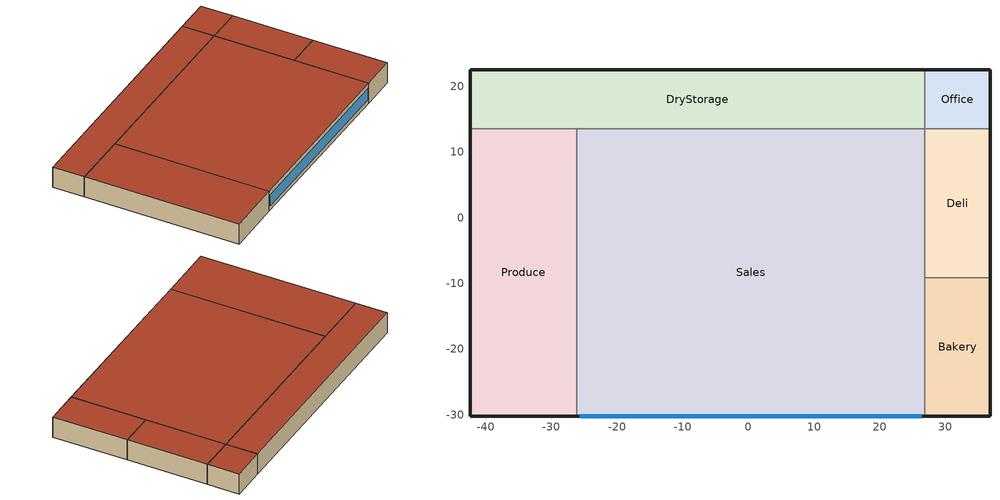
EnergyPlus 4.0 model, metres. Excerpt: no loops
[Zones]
Bakery
 floor ground (ext-slab): 36.79,-9.13 36.79,-30.24 26.89,-30.24 26.89,-9.13 z0
 wall outside (ext-walls-mass-nonres): 26.89,-30.24 36.79,-30.24 36.79,-9.13 z0:6.1
 wall to Sales (int-walls): 26.89,-9.13 26.89,-30.24 z0:6.1
 wall to Deli (int-walls): 36.79,-9.13 26.89,-9.13 z0:6.1
 roof outside (roof-IEAD-nonres): 26.89,-9.13 26.89,-30.24 36.79,-30.24 36.79,-9.13 z6.1
Sales
 floor ground (ext-slab): 26.89,13.58 26.89,-30.24 -26.17,-30.24 -26.17,13.58 z0
 wall outside (ext-walls-mass-nonres): -26.17,-30.24 26.89,-30.24 z0:6.1
 wall to Deli (int-walls): 26.89,-9.13 26.89,13.58 z0:6.1
 wall to DryStorage (int-walls): 26.89,13.58 -26.17,13.58 z0:6.1
 wall to Produce (int-walls): -26.17,13.58 -26.17,-30.24 z0:6.1
 window (window-nonres-fixed): -25.69,-30.24 26.41,-30.24 z1.37:4.73
 roof outside (roof-IEAD-nonres): -26.17,13.58 -26.17,-30.24 26.89,-30.24 26.89,13.58 z6.1
Deli
 floor ground (ext-slab): 36.79,13.58 36.79,-9.13 26.89,-9.13 26.89,13.58 z0
 wall outside (ext-walls-mass-nonres): 36.79,-9.13 36.79,13.58 z0:6.1
 wall to Office (int-walls): 36.79,13.58 26.89,13.58 z0:6.1
 roof outside (roof-IEAD-nonres): 26.89,13.58 26.89,-9.13 36.79,-9.13 36.79,13.58 z6.1
DryStorage
 floor ground (ext-slab): 26.89,22.55 26.89,13.58 -42.4,13.58 -42.4,22.55 z0
 wall outside (ext-walls-mass-nonres): 26.89,22.55 -42.4,22.55 -42.4,13.58 z0:6.1
 wall to Office (int-walls): 26.89,13.58 26.89,22.55 z0:6.1
 wall to Produce (int-walls): -42.4,13.58 -26.17,13.58 z0:6.1
 roof outside (roof-IEAD-nonres): -42.4,22.55 -42.4,13.58 26.89,13.58 26.89,22.55 z6.1
Office
 floor ground (ext-slab): 36.79,22.55 36.79,13.58 26.89,13.58 26.89,22.55 z0
 wall outside (ext-walls-mass-nonres): 36.79,13.58 36.79,22.55 26.89,22.55 z0:6.1
 roof outside (roof-IEAD-nonres): 26.89,22.55 26.89,13.58 36.79,13.58 36.79,22.55 z6.1
Produce
 floor ground (ext-slab): -26.17,13.58 -26.17,-30.24 -42.4,-30.24 -42.4,13.58 z0
 wall outside (ext-walls-mass-nonres): -42.4,13.58 -42.4,-30.24 -26.17,-30.24 z0:6.1
 roof outside (roof-IEAD-nonres): -42.4,13.58 -42.4,-30.24 -26.17,-30.24 -26.17,13.58 z6.1
[Site:Location]
USA MN-DULUTH: Latitude {deg}=46.82; Longitude {deg}=-92.17; Time Zone {hr}=-6; Elevation {m}=432
[SizingPeriod:DesignDay] Barometric Pressure {Pa}=96242; Rain {0-no,1-yes}=0; Snow on ground {0-no,1-yes}=0; Day of Month=21; Daylight Savings Time Indicator=0; Humidity Indicating Type=WetBulb
Name | Maximum Dry-Bulb Temperature {C} | Daily Temp Range {C} | Humidity Indicating Conditions at Maximum Dry-Bulb | Wind Speed {m/s} design conditions vs. traditional 6.71 m/s (15 mph) | Wind Direction {Degrees; N=0, S=180} | Clearness {0.0 to 1.1} | Month | Day Type | Wind Speed {m/s} design conditions vs. traditional 3.35 m/s (7mph)
DULUTH Ann Htg 99.6% Condns DB | -29 | 0 | -29 | 4.3 | 310 | 0 | 1 | WinterDesignDay
DULUTH Ann Clg .4% Condns WB=>MDB | 27.2 | 10.9 | 22.3 |  | 230 | 1 | 7 | SummerDesignDay | 5.2
[Site:GroundTemperature:BuildingSurface]
19.18, 19.14, 19.229, 19.325, 19.396, 19.767, 20.94, 20.468, 19.761, 19.556, 19.433, 19.279
[Site:WaterMainsTemperature]
Calculation Method=CORRELATION; Annual Average Outdoor Air Temperature {C}=3.12; Maximum Difference In Monthly Average Outdoor Air Temperatures {deltaC}=31.7
[Building]
Benchmark Supermarket Pre-1980 V1.2_4.0: North Axis=0; Terrain=City; Loads Convergence Tolerance Value=0.04; Temperature Convergence Tolerance Value=0.2; Solar Distribution=FullInteriorAndExterior; Maximum Number of Warmup Days=25
[Construction]
ext-walls-mass-nonres: 1IN Stucco, 8IN Concrete HW, Mass NonRes Wall Insulation, 1/2IN Gypsum
roof-IEAD-nonres: Roof Membrane, IEAD NonRes Roof Insulation, Metal Decking
ext-slab: HW CONCRETE
int-walls: 1/2IN Gypsum, 1/2IN Gypsum
window-nonres-fixed: ExistingBuildingNonRes Fixed Assembly Window
InteriorFurnishings: Std Wood 6inch
[Material] Thermal Absorptance=0.9
Name | Roughness | Thickness {m} | Conductivity {W/m-K} | Density {kg/m3} | Specific Heat {J/kg-K} | Solar Absorptance | Visible Absorptance | Density | Specific Heat | Thickness | Conductivity
Mass NonRes Wall Insulation | MediumRough | 0.0428429 | 0.049 | 265 | 836.8 | 0.7 | 0.7
IEAD NonRes Roof Insulation | MediumRough | 0.131512 | 0.049 |  |  | 0.7 | 0.7 | 265 | 836.8
1/2IN Gypsum | Smooth | 0.0127 | 0.16 | 784.9 | 830 | 0.92 | 0.92
1IN Stucco | Smooth |  |  |  |  | 0.92 | 0.92 | 1858 | 837 | 0.0253 | 0.6918
8IN CONCRETE HW | Rough | 0.2032 | 1.311 | 2240 | 836.8 | 0.7 | 0.7
HW CONCRETE | Rough | 0.1016 | 1.311 | 2240 | 836.8 | 0.7 | 0.7
Roof Membrane | VeryRough | 0.0095 | 0.16 | 1121.29 | 1460 | 0.7 | 0.7
Metal Decking | MediumSmooth | 0.0015 | 45.006 | 7680 | 418.4 | 0.7 | 0.3
Std Wood 6inch | MediumSmooth | 0.15 | 0.12 | 540 | 1210 | 0.7 | 0.7
[WindowMaterial:SimpleGlazingSystem]
ExistingBuildingNonRes Fixed Assembly Window: U-Factor=3.52036; Solar Heat Gain Coefficient=0.41
[Zone] Type=1; Multiplier=1; Ceiling Height=6.096; Part of Total Floor Area=Yes
Name | Volume
Bakery | 1274.65
Deli | 1370.24
DryStorage | 3792.03
Office | 541.72
Produce | 4337.61
Sales | 14176.6
[People] Schedule=BLDG_OCC_SCH; Number of People Calculation Method=Area/Person; Fraction Radiant=0.3; User Specified Sensible Fraction=AUTOCALCULATE; Activity Level Schedule=ACTIVITY_SCH; Enable ASHRAE 55 Comfort Warnings=No; MRT Calculation=ZoneAveraged; Work Efficiency Schedule=WORK_EFF_SCH; Clothing Schedule=CLOTHING_SCH; Air Velocity Schedule=AIR_VELO_SCH; Thermal Comfort Report=FANGER
Name | Zone | Zone Area per Person
Bakery People | Bakery | 11.61
Deli People | Deli | 11.61
DryStorage People | DryStorage | 27.87
Office People | Office | 18.58
Produce People | Produce | 11.61
Sales People | Sales | 11.61
[Lights] Schedule=BLDG_LIGHT_SCH; Design Level Calculation Method=Watts/Area; Return Air Fraction=0; Fraction Radiant=0.7; Fraction Visible=0.2; Fraction Replaceable=1; Return Air Fraction is Calculated from Plenum Temperature=No
Name | Zone | Watts per Zone Area {W/m2}
Bakery_Lights | Bakery | 29.94
Deli_Lights | Deli | 29.94
DryStorage_Lights | DryStorage | 11.9
Office_Lights | Office | 21.36
Produce_Lights | Produce | 29.94
Sales_Lights | Sales | 29.94
[ElectricEquipment] Fraction Latent=0
Name | Zone | Schedule | Design Level Calculation Method | Design Level {W} | Fraction Radiant | Fraction Lost | Watts per Zone Floor Area {W/m2}
Bakery_MiscPlug_Equip | Bakery | BLDG_EQUIP_SCH | EquipmentLevel | 11244 | 0.5 | 0
Deli_MiscPlug_Equip | Deli | BLDG_EQUIP_SCH | EquipmentLevel | 12105 | 0.5 | 0
DryStorage_MiscPlug_Equip | DryStorage | BLDG_EQUIP_SCH | Watts/Area |  | 0.5 | 0 | 8.07
Office_MiscPlug_Equip | Office | BLDG_EQUIP_SCH | Watts/Area |  | 0.5 | 0 | 8.07
Produce_MiscPlug_Equip | Produce | BLDG_EQUIP_SCH | Watts/Area |  | 0.5 | 0 | 5.38
Sales_MiscPlug_Equip | Sales | BLDG_EQUIP_SCH | Watts/Area |  | 0.5 | 0 | 5.38
Deli_Exhaust_Fan | Deli | Deli_Exhaust_SCH | EquipmentLevel | 524 | 0 | 1
[GasEquipment] Schedule=BLDG_EQUIP_SCH; Design Level Calculation Method=EquipmentLevel; Fraction Latent=0; Fraction Radiant=0.5; Fraction Lost=0
Name | Zone | Design Level {W}
Bakery_MiscGas_Equip | Bakery | 5622
Deli_MiscGas_Equip | Deli | 6053
[Exterior:Lights]
Exterior Facade Lighting: Schedule=ALWAYS_ON; Design Level=4916; Control Option=AstronomicalClock
[ZoneInfiltration:DesignFlowRate] Schedule=INFIL_HALF_ON_SCH; Design Volume Flow Rate Calculation Method=Flow/ExteriorArea; Flow per Exterior Surface Area {m3/s/m2}=0.001133; Constant Term Coefficient=1; Temperature Term Coefficient=0; Velocity Term Coefficient=0; Velocity Squared Term Coefficient=0
Name | Zone
Bakery_Infiltration | Bakery
Deli_Infiltration | Deli
DryStorage_Infiltration | DryStorage
Office_Infiltration | Office
Produce_Infiltration | Produce
Sales_Infiltration | Sales
[InternalMass] Construction=InteriorFurnishings
Name | Zone | Surface Area
Bakery Internal Mass | Bakery | 418.0818
Deli Internal Mass | Deli | 449.4372
DryStorage Internal Mass | DryStorage | 1243.78
Office Internal Mass | Office | 177.6835
Produce Internal Mass | Produce | 1422.73
Sales Internal Mass | Sales | 4649.88
[ZoneMixing]
Deli Exhaust Fanmixing_0: Zone=Deli; Schedule=HVACOperationSchd; Design Flow Rate Calculation Method=Flow/Zone; Design Flow Rate=1.0785; Source Zone=Sales; Delta Temperature=0
[AvailabilityManager:NightCycle] Availability Schedule=ALWAYS_ON; Fan Schedule=HVACOperationSchd; Control Type {CycleOnAny | CycleOnControlZone | CycleOnAnyZoneFansOnly}=CycleOnAny; Thermostat Tolerance {delta C}=1; Cycling Run Time {s}=1800
PSZ-AC:1 Availability Manager; PSZ-AC:2 Availability Manager; PSZ-AC:3 Availability Manager; PSZ-AC:4 Availability Manager; PSZ-AC:5 Availability Manager; PSZ-AC:6 Availability Manager
[Refrigeration:CompressorRack] Heat Rejection Location {OUTDOORS | ZONE}=OUTDOORS; Design Condenser Fan Power {W}=4500; Condenser Type=AIRCOOLED
Name | Design Compressor Rack COP {W/W} | Compressor Rack COP As Function Of Temperature Curve | Condenser Fan Power As Function Of Temperature Curve | Refrigeration Case Name or CaseList | Condenser Fan Power Function of Temperature Curve
RACKA | 2.5 | RACKA_RackCOPfTCurve | RACKA_RackCondFanCurve | RACKAcase list
RACKB | 1.3 | RACKB_RackCOPfTCurve |  | RACKBcase list | RACKB_RackCondFanCurve2
RACKC | 2.5 | RACKC_RackCOPfTCurve | RACKC_RackCondFanCurve | RACKCcase list
[UtilityCost:Tariff]
Name | Output Meter | Conversion Factor Choice | Season Schedule | Monthly Charge or Variable | Group
NorthernStatesPow_A-14_GeneralService | Electricity:Facility | kWh | NorthernStatesPowSeasonSchedule | 22.04 | Comm Elect
NorthernStatesPow_A-10_SmallGeneral | Electricity:Facility | kWh | NorthernStatesPowSeasonSchedule | 6.88 | Comm Elect
MN_EIAMonthlyRateGas | Gas:Facility | MCF |  | 0 | Comm Gas
[UtilityCost:Charge:Block]
Charge Variable=annualEnergyCharge; Tariff=NorthernStatesPow_A-14_GeneralService; Source Variable=totalEnergy; Season=annual; Category Variable=EnergyCharges; Block Size Multiplier Value or Variable=TotalDemand; Block Size 1 Value or Variable=400; Block 1 Cost per Unit Value or Variable=0.0331; Block Size 2 Value or Variable=remaining; Block 2 Cost per Unit Value or Variable=0.0261
[UtilityCost:Charge:Simple]
Name | Charge Variable | Tariff | Source Variable | Season | Category Variable | Cost per Unit Value or Variable
 | WinterBasicDemandCharge | NorthernStatesPow_A-14_GeneralService | TotalDemand | Winter | DemandCharges | 6.61
 | SummerBasicDemandCharge | NorthernStatesPow_A-14_GeneralService | TotalDemand | Summer | DemandCharges | 9.26
 | TaxofSixPercent | NorthernStatesPow_A-14_GeneralService | SubTotal | Annual | Taxes | 0.06
 | SummerBasicEnergyCharge | NorthernStatesPow_A-10_SmallGeneral | TotalEnergy | Summer | EnergyCharges | 0.0758
 | WinterBasicEnergyCharge | NorthernStatesPow_A-10_SmallGeneral | TotalEnergy | Winter | EnergyCharges | 0.0658
 | TaxofSixPercent | NorthernStatesPow_A-10_SmallGeneral | SubTotal | Annual | Taxes | 0.06
 | MonthlyRateGasCharge | MN_EIAMonthlyRateGas | totalEnergy | Annual | EnergyCharges | MN_MonthlyGasRates
 | TaxofSixPercent | MN_EIAMonthlyRateGas | SubTotal | Annual | Taxes | 0.06
[UtilityCost:Qualify] Variable=TotalDemand; Threshold Value or Variable=25; Season=Annual; Threshold Test=Count
Name | Tariff | Qualify Type | Number of Months
MinDemand25kw | NorthernStatesPow_A-14_GeneralService | Minimum | 12
MaxDemand25kw | NorthernStatesPow_A-10_SmallGeneral | Maximum | 1
[UtilityCost:Variable]
MN_MonthlyGasRates: Tariff=MN_EIAMonthlyRateGas; January Value=8.22; February Value=8.3; March Value=7.55; April Value=7.59; May Value=8.5; June Value=9.1; July Value=8.54; August Value=8.23; September Value=7.64; October Value=7.35; November Value=7.23; December Value=7.56
[Schedule:Compact]
ALWAYS_ON: Through: 12/31, For: AllDays, Until: 24:00, 1
Deli_Exhaust_SCH: Through: 12/31, For: WinterDesignDay SummerDesignDay, Until: 24:00, 1, For: AllOtherDays, Until: 06:00, 0, Until: 22:00, 1, Until: 24:00, 0
BLDG_EQUIP_SCH: Through: 12/31, For: Weekdays, Until: 06:00, 0.2, Until: 08:00, 0.4, Until: 09:00, 0.7, Until: 18:00, 0.9, Until: 20:00, 0.8, Until: 21:00, 0.7, Until: 22:00, 0.4, Until: 24:00, 0.2, For: Saturday, Until: 06:00, 0.15, Until: 08:00, 0.3, Until: 09:00, 0.5, Until: 10:00, 0.8, Until: 18:00, 0.9, Until: 19:00, 0.7, Until: 21:00, 0.5, Until: 22:00, 0.3, Until: 24:00, 0.15, For: SummerDesignDay, Until: 24:00, 1, For: WinterDesignDay, Until: 24:00, 0, For: Sunday Holidays AllOtherDays, Until: 06:00, 0.15, Until: 10:00, 0.3, Until: 12:00, 0.6, Until: 17:00, 0.8, Until: 18:00, 0.6, Until: 22:00, 0.4, Until: 24:00, 0.15
BLDG_LIGHT_SCH: Through: 12/31, For: Weekdays, Until: 06:00, 0.05, Until: 08:00, 0.2, Until: 09:00, 0.5, Until: 18:00, 0.9, Until: 20:00, 0.6, Until: 21:00, 0.5, Until: 22:00, 0.2, Until: 24:00, 0.05, For: Saturday, Until: 06:00, 0.05, Until: 08:00, 0.1, Until: 09:00, 0.3, Until: 10:00, 0.6, Until: 18:00, 0.9, Until: 19:00, 0.5, Until: 21:00, 0.3, Until: 22:00, 0.1, Until: 24:00, 0.05, For: SummerDesignDay, Until: 24:00, 1, For: WinterDesignDay, Until: 24:00, 0, For: Sunday Holidays AllOtherDays, Until: 06:00, 0.05, Until: 10:00, 0.1, Until: 12:00, 0.4, Until: 17:00, 0.6, Until: 18:00, 0.4, Until: 22:00, 0.2, Until: 24:00, 0.05
BLDG_OCC_SCH: Through: 12/31, For: Weekdays, Until: 06:00, 0, Until: 08:00, 0.1, Until: 09:00, 0.2, Until: 11:00, 0.5, Until: 15:00, 0.7, Until: 16:00, 0.8, Until: 17:00, 0.7, Until: 19:00, 0.5, Until: 22:00, 0.3, Until: 24:00, 0, For: SummerDesignDay, Until: 24:00, 1, For: Saturday, Until: 06:00, 0, Until: 08:00, 0.1, Until: 09:00, 0.2, Until: 10:00, 0.5, Until: 11:00, 0.6, Until: 17:00, 0.8, Until: 18:00, 0.6, Until: 21:00, 0.2, Until: 22:00, 0.1, Until: 24:00, 0, For: WinterDesignDay, Until: 24:00, 0, For: Sunday Holidays AllOtherDays, Until: 06:00, 0, Until: 10:00, 0.1, Until: 12:00, 0.2, Until: 17:00, 0.4, Until: 18:00, 0.2, Until: 22:00, 0.1, Until: 24:00, 0
INFIL_HALF_ON_SCH: Through: 12/31, For: Weekdays SummerDesignDay, Until: 06:00, 1, Until: 22:00, 0.5, Until: 24:00, 1, For: Saturday, Until: 06:00, 1, Until: 22:00, 0.5, Until: 24:00, 1, For: WinterDesignDay, Until: 24:00, 1, For: Sunday Holidays AllOtherDays, Until: 08:00, 1, Until: 17:00, 0.5, Until: 24:00, 1
CLOTHING_SCH: Through: 04/30, For: AllDays, Until: 24:00, 1, Through: 09/30, For: AllDays, Until: 24:00, 0.5, Through: 12/31, For: AllDays, Until: 24:00, 1
WORK_EFF_SCH: Through: 12/31, For: AllDays, Until: 24:00, 0
ACTIVITY_SCH: Through: 12/31, For: AllDays, Until: 24:00, 120
AIR_VELO_SCH: Through: 12/31, For: AllDays, Until: 24:00, 0.2
HVACOperationSchd: Through: 12/31, For: AllDays, Until: 06:00, 0, Until: 22:00, 1, Until: 24:00, 0
NorthernStatesPowSeasonSchedule: Through: 5/31, For: AllDays, Until: 24:00, 1, Through: 9/30, For: AllDays, Until: 24:00, 3, Through: 12/31, For: AllDays, Until: 24:00, 1
[Curve:Quadratic] Maximum Value of x=35
Name | Coefficient1 Constant | Coefficient2 x | Coefficient3 x**2 | Minimum Value of x
RACKA_RackCOPfTCurve; RACKB_RackCOPfTCurve; RACKC_RackCOPfTCurve | 1.7603 | -0.0377 | 0.0004 | 10
RACKA_RackCondFanCurve; RACKC_RackCondFanCurve | 0.3 | 0.02 | 0 | 10
RACKB_RackCondFanCurve2 | 0 | 0.0286 | 0 | 0
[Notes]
DOE Commercial Building Benchmark
Supermarket, pre-1980 existing building construction
Description:  Single story, six zone building.
Form:         Area = 4,181 m2 (45,002 ft2); Number of Stories = 1; Shape = rectangle, Aspect ratio = 1.5
Envelope:     Envelope thermal properties vary with climate according to Briggs et al. (1987).
Opaque constructions: mass walls; built-up flat roof (insulation above deck); slab-on-grade floor
Windows: window-to-wall ratio = 10.9%
Infiltration = 1.5 cfm/ft2 above grade wall area at 0.3 in wc (75 Pa) adjusted to 0.016 in wc (4 Pa).
50% of full value when ventilation system on.
HVAC:         PSZ-AC, gas furnace
Economizers per 90.1-2004
Exhaust:      Deli exhaust 1,416 L/s (3,000 cfm), 85% of exhaust make-up air from sales
Deli exhaust fan modeled as exterior load to avoid getting double make-up air
Bakery exhaust 354 L/s (750 cfm)
Int. gains:   W/m2 (W/ft2)   lights              elec plug        gas plug
Refrigeration   Case Length, Zone Breakdown [m]
Office  Bakery  Sales  Deli Produce
multideck meat cases    0       0     33.58   3     0
other multideck cases   0       0     49.25   0    30
reach-in cases          0       0     81.69   0     0
single-level open cases 0       0     39.01   0     0
meat walk in cooler     0       0     10.44   4.8   0
other walk in cooler    0     2.4     96.66   0     0
walk in freezer         0       0     38.10   0     0
Detached Shading:               None
Daylight:                       None
Natural Ventilation:            None
Zonal Equipment:                None
Air Primary Loops:              PSZ-AC
Plant Loops:                    SHWSys1
System Equipment Autosize:      Yes
Purchased Cooling:              None
Purchased Heating:              None
Coils:                          Coil:Cooling:DX:SingleSpeed; Coil:Heating:Gas
Pumps:                          None
Boilers:                        None
Chillers:                       None
Reference citation for the Commercial Building Benchmarks:
Deru, M.; Field, K.; Studer, D.; Benne, K.; Griffith, B.; Torcellini, P;
Halverson, M.; Winiarski, D.; Liu, B.; Rosenberg, M.; Huang, J.;
Yazdanian, M.; Crawley, D. (2009).
DOE Commercial Building Research Benchmarks for Commercial Buildings.
Washington, DC: U.S. Department of Energy, Energy Efficiency and
Renewable Energy, Office of Building Technologies.
WeatherFileName=USA_MN_Duluth_TMY2.epw
DULUTH_MN_USA Annual Heating 99.6%, MaxDB=-29°C
DULUTH_MN_USA Annual Cooling (WB=>MDB) .4%, MDB=27.2°C WB=22.3°C
